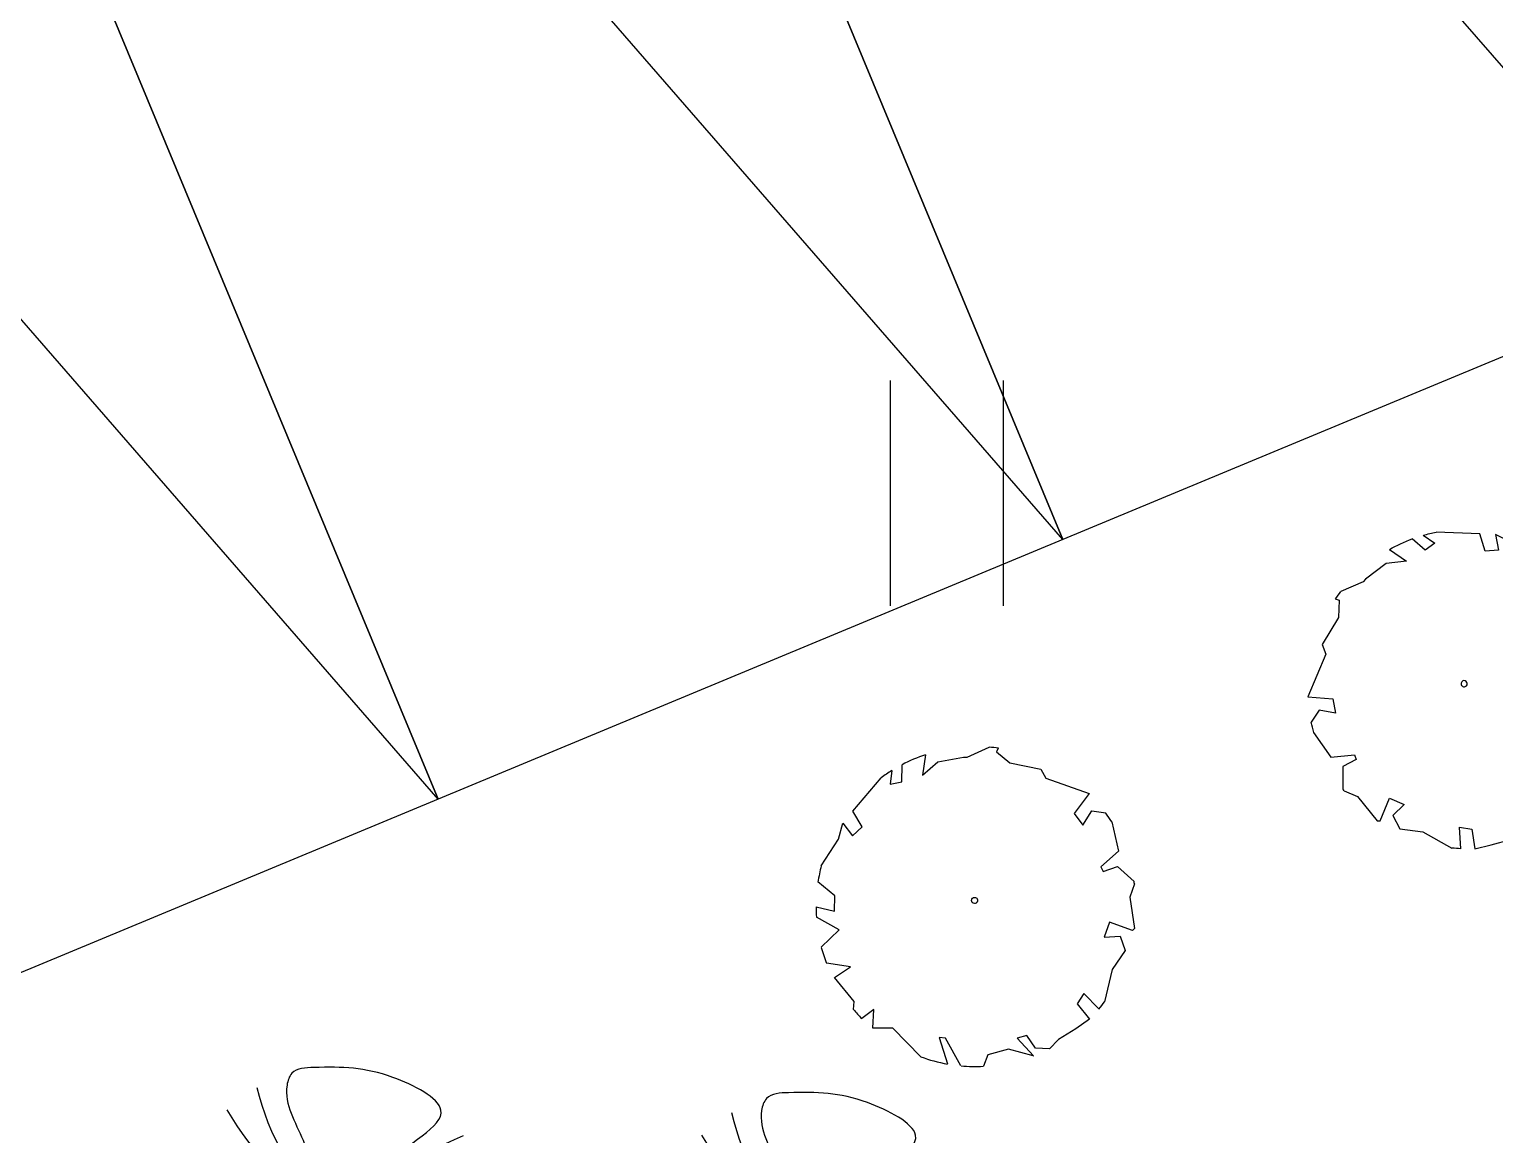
# Model space of a CAD drawing. Extents: x -809667 to 586099, y 3084146 to 3634412.
# Drawn here: x 381290.46 to 381296.95, y 3087229.2 to 3087234.1 of the extents above; entities that cross this region are included whole.
import ezdxf

# ---------------------------------------------------------------- set-up
doc = ezdxf.new("R2010")
doc.units = 0
doc.header["$LTSCALE"] = 0.5
doc.linetypes.add('CONTINOUS', pattern=[0])
doc.layers.get('0').update_dxf_attribs({"linetype": 'CONTINUOUS'})
doc.layers.add('TREE', color=3, linetype='CONTINUOUS')
doc.layers.add('文字', color=7, linetype='CONTINUOUS')

# ---------------------------------------------------------------- blocks, each defined once
blk = doc.blocks.new('gc121')
at = {"color": 0}
for p, q in [((-0.5, -1), (-0.5, 1)), ((0.5, -1), (0.5, 1))]:
    blk.add_line(p, q, dxfattribs=at)
blk = doc.blocks.new('*E54')
at = {"layer": 'TREE', "color": 0}
blk.add_ellipse((-2.37, 3.565), major_axis=(2.696, 1.394), ratio=1, start_param=0.518575, end_param=0.519414, dxfattribs=at)
blk = doc.blocks.new('A$C4C586FE1')
at = {"layer": 'TREE', "color": 0}
for p, q in [((1100, 2801), (873, 2660)), ((1294, 2743), (1193, 2819)), ((1261, 2599), (1294, 2743)), ((1418, 2836), (1389, 2617)), ((1787, 2660), (1418, 2836)), ((873, 2660), (885, 2449)), ((1389, 2617), (1261, 2599)), ((1875, 2686), (1787, 2660)), ((2108, 2532), (1875, 2686)), ((570, 2555), (514, 2441)), ((785, 2557), (585, 2566)), ((842, 2436), (785, 2557)), ((2261, 2516), (2108, 2532)), ((2273, 2551), (2261, 2516)), ((2411, 2297), (2336, 2500)), ((514, 2441), (288, 2276)), ((885, 2449), (842, 2436)), ((288, 2276), (288, 2250)), ((288, 2250), (484, 2157)), ((2434, 2275), (2411, 2297)), ((2565, 2086), (2434, 2275)), ((208, 2079), (171, 1878)), ((330, 2136), (208, 2079)), ((422, 2031), (330, 2136)), ((484, 2157), (422, 2031)), ((2577, 1905), (2565, 2086)), ((2688, 2051), (2577, 1905)), ((171, 1878), (16, 1628)), ((2666, 1735), (2772, 1843)), ((2724, 1646), (2666, 1735)), ((2799, 1744), (2724, 1646)), ((2788, 1244), (2821, 1629)), ((173, 1443), (0, 1425)), ((6, 1547), (198, 1550)), ((198, 1550), (173, 1443)), ((0, 1425), (27, 1279)), ((27, 1279), (67, 1102)), ((2632, 1202), (2788, 1244)), ((2635, 1086), (2632, 1202)), ((67, 988), (67, 1102)), ((2775, 1105), (2635, 1086)), ((2702, 978), (2775, 1105)), ((67, 988), (157, 906)), ((157, 906), (291, 931)), ((291, 931), (335, 852)), ((2643, 702), (2702, 978)), ((335, 852), (122, 842)), ((123, 841), (320, 727)), ((320, 727), (414, 564)), ((414, 564), (369, 464)), ((2275, 501), (2371, 599)), ((2371, 599), (2563, 580)), ((513, 326), (783, 402)), ((783, 402), (827, 368)), ((2130, 415), (2352, 350)), ((2132, 192), (2130, 415)), ((2419, 413), (2275, 501)), ((827, 368), (610, 253)), ((1176, 133), (821, 132)), ((1176, 133), (1302, 10)), ((1302, 10), (1413, 132)), ((1413, 132), (1432, 0)), ((1826, 254), (2000, 124)), ((1859, 85), (1826, 254)), ((1540, 5), (1587, 59)), ((1587, 59), (1859, 85))]:
    blk.add_line(p, q, dxfattribs=at)
at = {"layer": 'TREE', "color": 0, "extrusion": (0, 0, -1)}
for major_axis, start_param, end_param in [((1003, 1003), -1.011805, -0.945114), ((1003, 1003), -1.426629, -1.413216), ((1003, 1003), -0.139248, -0.081961), ((839, 1144), 0.475418, 0.633835), ((1003, 1003), 0.553886, 0.636541), ((1003, 1003), 4.017991, 4.075425), ((1003, 1003), 1.314933, 1.417635), ((839, 1143), 3.200433, 3.340883), ((1003, 1003), 1.573401, 1.638153), ((839, 1144), 2.942836, 3.115157), ((1003, 1003), 1.829101, 1.934165), ((1003, 1003), 2.270337, 2.346427)]:
    blk.add_ellipse((1418, 1418), major_axis=major_axis, ratio=1, start_param=start_param, end_param=end_param, dxfattribs=at)
at = {"layer": 'TREE', "color": 0, "linetype": 'Continuous'}
for start_param, end_param in [(0.01341, 3.155003), (3.155003, 6.296595)]:
    blk.add_ellipse((1466, 1447), major_axis=(19.2, 19.2), ratio=1, start_param=start_param, end_param=end_param, dxfattribs=at)
at = {"layer": 'TREE', "color": 8, "linetype": 'CONTINOUS', "extrusion": (0, 0, -1), "xscale": 467.4085850556439, "yscale": 467.4085850556439, "zscale": -467.4085850556439, "rotation": 278.9250190116231}
blk.add_blockref('*E54', (-2893, 66), dxfattribs=at)
blk = doc.blocks.new('白玉兰')
at = {"color": 0}
for centre, radius, start, end in [((-1261, 1665), 2054, 309.3934, 347.1655), ((-713, 1844), 1941, 291.8214, 332.6346), ((-4729, -6984), 8429, 56.1879, 65.279), ((-478, 2077), 2115, 283.2993, 320.8528), ((-1148, -2037), 2310, 61.625, 95.1491), ((-559, -2135), 2214, 76.7033, 111.4018), ((4371, -556), 4392, 172.1708, 190.6677), ((2827, 107), 2821, 182.2544, 209.8868), ((2146, 475), 2185, 193.3063, 228.4107)]:
    blk.add_arc(centre, radius, start, end, dxfattribs=at)
for points in [[(-33, 16), (-233, 73), (-342, 562), (-1254, 922), (-425, 1375), (-33, 1392), (376, 1386), (477, 1091), (236, 716), (185, 277), (29, 67), (-7, 18)], [(8, 31), (155, 177), (635, 34), (1395, 653), (1385, -291), (1209, -641), (1004, -995), (697, -939), (487, -546), (129, -287), (22, -49), (-3, 7)], [(36, -22), (99, -220), (-250, -580), (-51, -1540), (-885, -1095), (-1114, -777), (-1334, -432), (-1142, -186), (-697, -181), (-301, 17), (-41, 2), (21, -1)]]:
    blk.add_open_spline(points, degree=3, knots=[0, 0, 0, 0, 621.989778, 1340.944545, 1869.007736, 2592.427455, 2798.699245, 2915.827596, 3435.261502, 4029.77129, 4212.300518, 4212.300518, 4212.300518, 4212.300518], dxfattribs=at)
blk = doc.blocks.new('123123')
at = {"layer": '文字', "color": 8}
for p, q in [((382014.9197, 3087285.2897), (382008.6963, 3087292.4499)), ((382012.1493, 3087284.1387), (382005.9259, 3087291.2989)), ((382009.3789, 3087282.9877), (382003.1555, 3087290.1479))]:
    blk.add_line(p, q, dxfattribs=at)
at = {"layer": '文字', "color": 8, "flags": 128}
for points in [[(382014.9197, 3087285.2897), (382012.1493, 3087284.1387), (382008.6963, 3087292.4499), (382011.4667, 3087293.601), (382014.9197, 3087285.2897)], [(382012.1493, 3087284.1387), (382009.3789, 3087282.9877), (382005.9259, 3087291.2989), (382008.6963, 3087292.4499), (382012.1493, 3087284.1387)], [(382009.3789, 3087282.9877), (382006.6085, 3087281.8367), (382003.1555, 3087290.1479), (382005.9259, 3087291.2989), (382009.3789, 3087282.9877)]]:
    blk.add_lwpolyline(points, dxfattribs=at)
at = {"layer": '文字', "color": 8, "xscale": 0.5, "yscale": 0.5}
blk.add_blockref('gc121', (382011.6352, 3087284.3448, 0.7177), dxfattribs=at)
at = {"layer": '文字', "color": 8}
for name, p, xscale, yscale, zscale, rotation in [('A$C4C586FE1', (382014.6862, 3087282.8031), 0.0005, 0.0005, 0.0005, 92.80541082498242), ('A$C4C586FE1', (382011.7631, 3087281.5089), -0.0004999999999999999, 0.0004999999999999999, 0.0005, 314.9561458719995), ('白玉兰', (382008.9267, 3087281.1395), -0.0004880798049271107, 0.0004880798049271107, 0.04880798235096967, 124.6526560546043), ('白玉兰', (382011.0307, 3087281.0275), -0.0004880798049271107, 0.0004880798049271107, 0.04880798235096967, 124.6526560546043)]:
    blk.add_blockref(name, p, dxfattribs=dict(at, xscale=xscale, yscale=yscale, zscale=zscale, rotation=rotation))

msp = doc.modelspace()

# ---------------------------------------------------------------- block references
at = {"layer": '文字'}
msp.add_blockref('123123', (-717.1099, -52.3003), dxfattribs=at)

doc.saveas('drawing.dxf')
